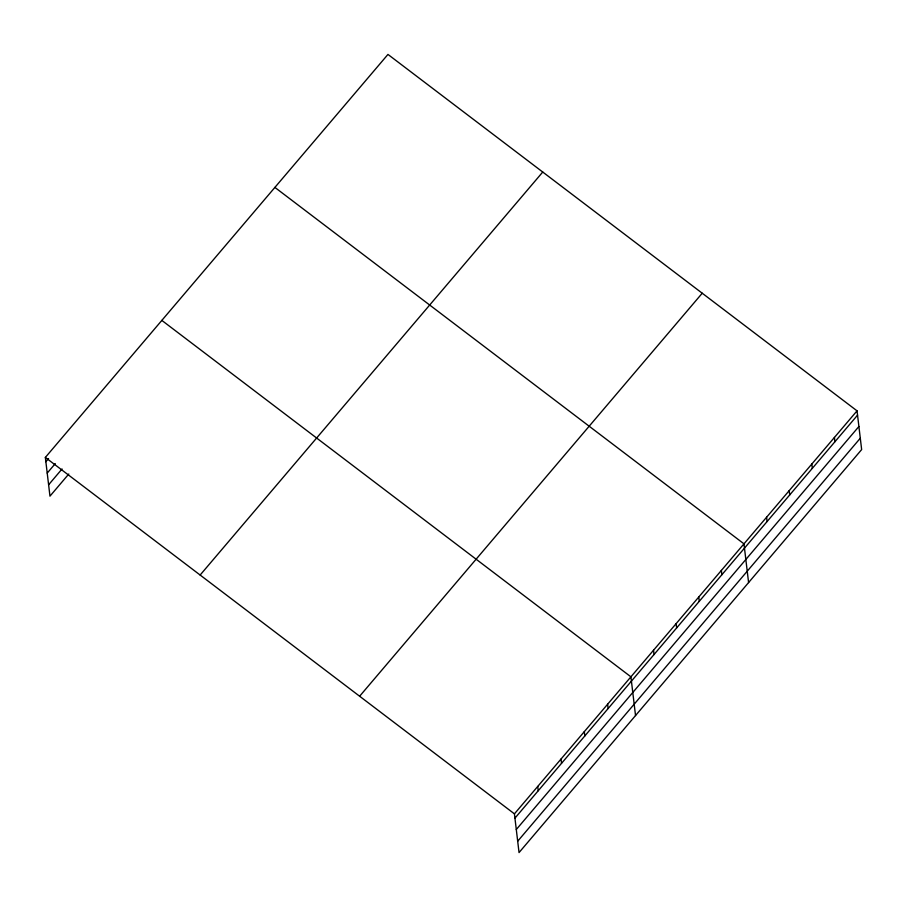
<?xml version="1.0" encoding="UTF-8"?>
<svg xmlns="http://www.w3.org/2000/svg" width="907" height="907" viewBox="0 0 907 907"><rect width="100%" height="100%" fill="white"/><g stroke="black" fill="none" stroke-linecap="round" stroke-linejoin="round"><path stroke-width="1.36" d="M45.35 457.423L387.958 54.42L857.036 410.848L861.65 449.577L519.042 852.58L514.428 813.851L45.35 457.423L49.964 496.152L68.785 474.021M45.86 461.72L48.547 458.557M47.221 473.08L55.282 463.602M48.615 484.792L62.05 468.976M200.141 575.038L542.749 172.035M359.637 696.225L702.233 293.222M514.428 813.851L857.036 410.848M514.938 818.148L857.546 415.145M516.298 829.52L858.895 426.505M517.693 841.22L860.289 438.217M274.889 187.409L743.967 543.837L748.592 582.566M161.831 320.398L630.909 676.826L635.535 715.566M834.417 437.446L834.928 441.743M811.81 464.044L812.321 468.341M789.192 490.642L789.714 494.939M766.585 517.239L767.095 521.536M721.36 570.435L721.87 574.743M698.753 597.033L699.263 601.341M676.134 623.631L676.645 627.939M653.528 650.228L654.038 654.537M607.611 704.229L608.132 708.537M584.323 731.643L584.834 735.94M561.025 759.046L561.535 763.343M537.726 786.448L538.236 790.745"/></g></svg>
